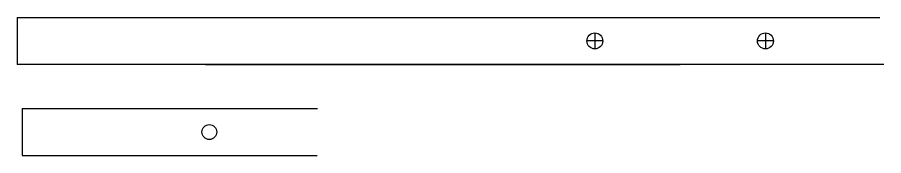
# Model space of a CAD drawing. Header units: millimetres. Extents: x -15418 to 43885, y -27590 to 23052.
# Drawn here: x 5230.4 to 5464, y 2605.4 to 2642.7 of the extents above; entities that cross this region are included whole.
import ezdxf

# ---------------------------------------------------------------- set-up
doc = ezdxf.new("R2010")
doc.units = ezdxf.units.MM
doc.header["$LTSCALE"] = 0.5
doc.layers.get('Defpoints').update_dxf_attribs({"color": 4})
doc.layers.add('Layer1', color=1, linetype='Continuous')
doc.layers.add('Layer2', color=2, linetype='Continuous')

msp = doc.modelspace()

# ---------------------------------------------------------------- linework, layer by layer
at = {"layer": 'Defpoints', "transparency": 33554661}
for centre in [(5386.1303, 2636.3183), (5386.1303, 2636.3183), (5432.1303, 2636.3183), (5432.1303, 2636.3183)]:
    msp.add_circle(centre, 2.15, dxfattribs=at)
at = {"layer": 'Layer1', "transparency": 33554661}
for p, q in [((5386.1303, 2638.4683), (5386.1303, 2634.1683)), ((5432.1303, 2638.4683), (5432.1303, 2634.1683)), ((5388.2803, 2636.3183), (5383.9803, 2636.3183)), ((5434.2803, 2636.3183), (5429.9803, 2636.3183))]:
    msp.add_line(p, q, dxfattribs=at)
at = {"layer": 'Layer2', "transparency": 33554661}
for p, q in [((5230.4403, 2642.6683), (5462.9442, 2642.6683)), ((5230.4403, 2642.6683), (5230.4403, 2629.9683)), ((5464.0045, 2629.9683), (5230.4403, 2629.9683)), ((5281.1403, 2629.9683), (5409.1303, 2629.9683)), ((5231.7777, 2618.1421), (5231.7777, 2605.4421)), ((5231.7777, 2618.1421), (5311.3674, 2618.1421)), ((5231.7777, 2605.4421), (5311.2663, 2605.4421))]:
    msp.add_line(p, q, dxfattribs=at)
msp.add_circle((5282.2177, 2611.7921), 2, dxfattribs=at)

doc.saveas('drawing.dxf')
